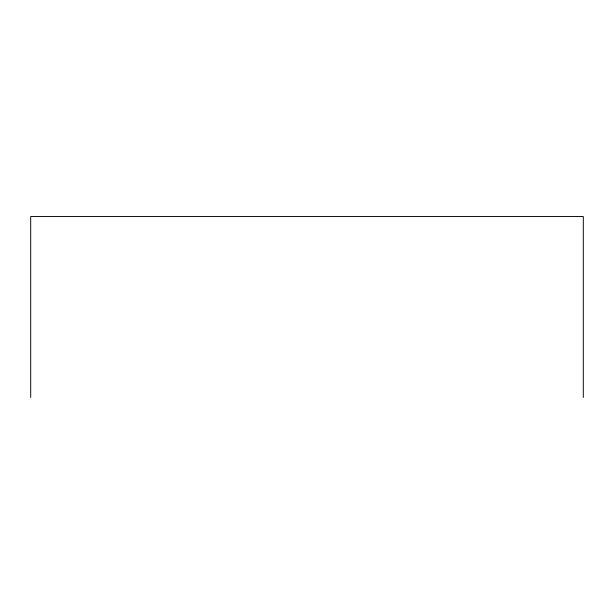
<?xml version="1.0" encoding="UTF-8"?>
<svg xmlns="http://www.w3.org/2000/svg" width="614" height="614" viewBox="0 0 614 614"><rect width="100%" height="100%" fill="white"/><g stroke="black" fill="none" stroke-linecap="round" stroke-linejoin="round"><path stroke-width="0.92" d="M583.3 397.458L583.3 216.542L30.7 216.542L30.7 397.458"/></g></svg>
